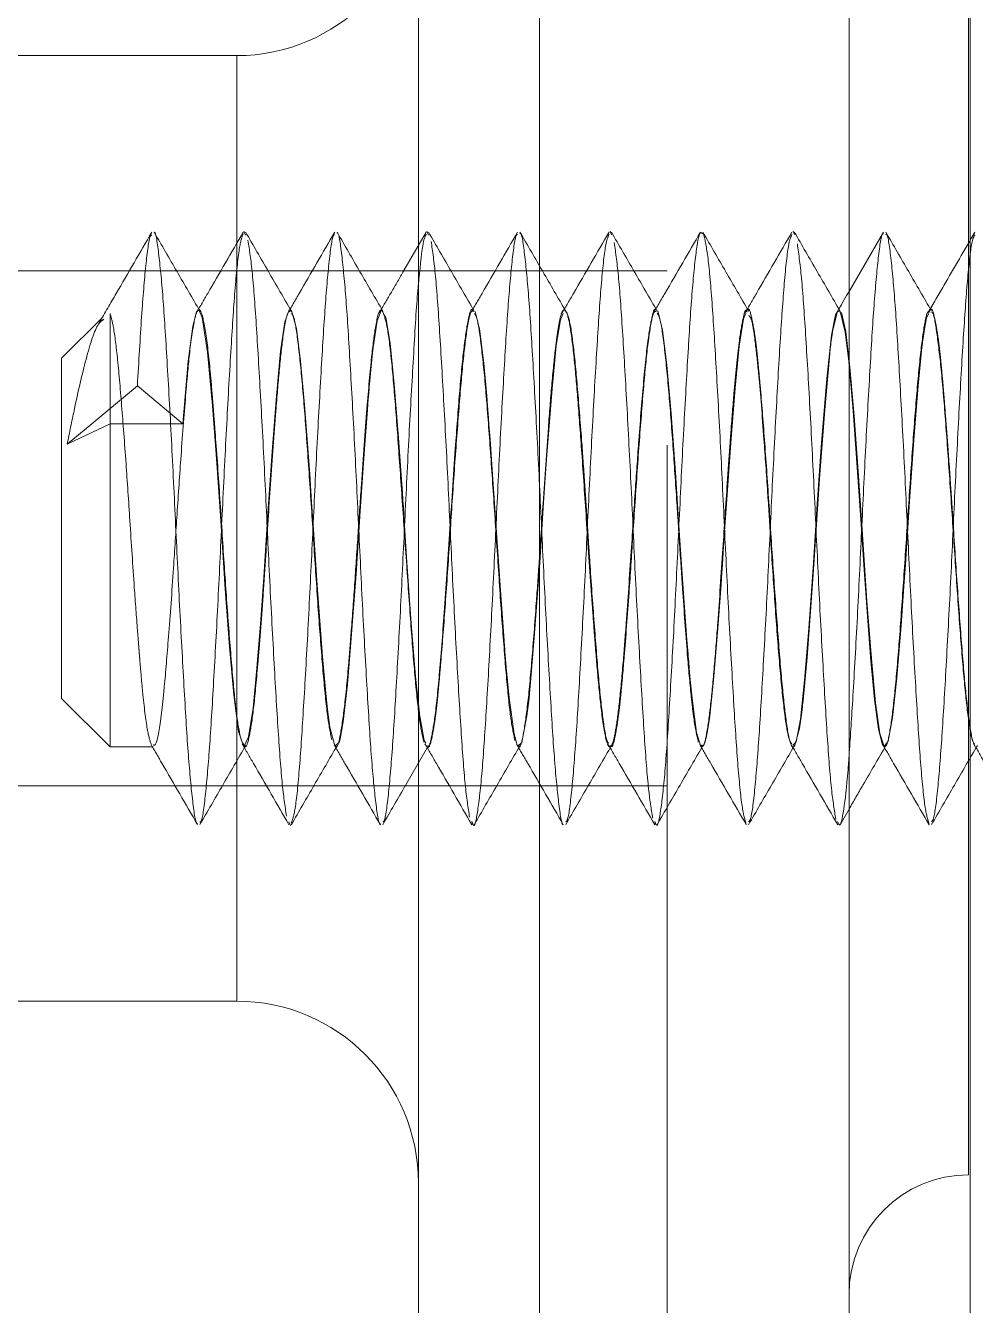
# Model space of a CAD drawing. Header units: millimetres. Extents: x 104833 to 218395, y -330386 to -125668.
# Drawn here: x 108498 to 108556.8, y -129229.6 to -129150.4 of the extents above; entities that cross this region are included whole.
import ezdxf

# ---------------------------------------------------------------- set-up
doc = ezdxf.new("R2010")
doc.units = ezdxf.units.MM
doc.header["$LTSCALE"] = 13
doc.linetypes.add('CENTER', pattern=[50.8, 31.75, -6.35, 6.35, -6.35])
doc.linetypes.add('HIDDEN', pattern=[9.525, 6.35, -3.175])
doc.layers.get('0').update_dxf_attribs({"color": 1, "linetype": 'CENTER'})

msp = doc.modelspace()

# ---------------------------------------------------------------- linework, layer by layer
at = {"color": 8, "linetype": 'Continuous', "lineweight": 15}
for p, q in [((108529.84, -129264.844), (108529.84, -129098.156)), ((108556.503, -129254.362), (108556.503, -129108.637)), ((108511.09, -129210.75), (108511.09, -129152.25))]:
    msp.add_line(p, q, dxfattribs=at)
at = {"color": 7, "linetype": 'HIDDEN', "lineweight": 0}
for p, q in [((108529.84, -129098.156), (108529.84, -129264.844)), ((108537.753, -129258.9), (108537.753, -129104.1)), ((108556.408, -129141.506), (108556.408, -129221.494)), ((108511.09, -129152.25), (108511.09, -129210.75)), ((108511.642, -129163.353), (108511.533, -129163.119)), ((108534.291, -129163.334), (108534.208, -129163.105)), ((108545.618, -129163.323), (108545.545, -129163.104)), ((108551.134, -129163.167), (108549.003, -129166.843)), ((108537.753, -129165.562), (108481.503, -129165.562)), ((108508.756, -129167.977), (108508.718, -129167.977)), ((108514.418, -129167.977), (108514.38, -129167.977)), ((108520.081, -129167.977), (108520.043, -129167.977)), ((108525.743, -129167.977), (108525.706, -129167.977)), ((108531.406, -129167.977), (108531.368, -129167.977)), ((108537.068, -129167.977), (108537.031, -129167.977)), ((108542.731, -129167.977), (108542.695, -129167.977)), ((108548.393, -129167.977), (108548.356, -129167.977)), ((108554.055, -129167.977), (108554.018, -129167.977)), ((108502.765, -129168.465), (108500.253, -129170.977)), ((108503.253, -129175.025), (108503.253, -129168.199)), ((108500.253, -129192.022), (108500.253, -129170.977)), ((108502.13, -129175.024), (108504.942, -129172.691)), ((108504.942, -129172.691), (108507.755, -129175.024)), ((108502.13, -129175.024), (108500.593, -129176.298)), ((108500.593, -129176.298), (108503.253, -129175.025)), ((108507.755, -129175.025), (108503.253, -129175.025)), ((108503.253, -129175.025), (108503.253, -129195.022)), ((108500.253, -129192.022), (108503.253, -129195.022)), ((108503.253, -129195.022), (108505.924, -129195.022)), ((108511.553, -129195.022), (108511.586, -129195.022)), ((108517.205, -129195.022), (108517.25, -129195.022)), ((108528.529, -129195.022), (108528.574, -129195.022)), ((108534.198, -129195.022), (108534.236, -129195.022)), ((108539.865, -129195.022), (108539.9, -129195.022)), ((108551.187, -129195.022), (108551.225, -129195.022)), ((108481.503, -129197.437), (108537.753, -129197.437)), ((108514.429, -129199.885), (108514.325, -129199.647))]:
    msp.add_line(p, q, dxfattribs=at)
at = {"color": 7, "linetype": 'Continuous', "lineweight": 15}
for p, q in [((108549.003, -129264.844), (108549.003, -129098.156)), ((108522.34, -129257.344), (108522.34, -129105.656)), ((108511.09, -129152.25), (108475.498, -129152.25)), ((108522.822, -129163.166), (108521.386, -129165.643)), ((108522.969, -129163.351), (108522.871, -129163.11)), ((108521.566, -129197.362), (108522.973, -129194.939)), ((108548.447, -129199.832), (108549.003, -129198.873)), ((108488.703, -129210.75), (108511.09, -129210.75))]:
    msp.add_line(p, q, dxfattribs=at)
at = {"color": 7, "linetype": 'HIDDEN', "lineweight": 0, "flags": 128}
for points in [[(108514.38, -129168.047), (108514.343, -129167.989), (108514.076, -129168.724), (108513.811, -129170.542), (108513.547, -129173.291), (108513.285, -129176.737), (108513.024, -129180.586), (108512.764, -129184.513), (108512.563, -129187.404), (108512.346, -129190.152), (108512.102, -129192.617), (108511.832, -129194.392), (108511.534, -129195.02), (108511.209, -129194.075), (108510.909, -129191.8), (108510.646, -129188.837), (108510.385, -129185.251), (108510.126, -129181.351), (108509.864, -129177.463), (108509.6, -129173.917), (108509.289, -129170.605), (108508.953, -129168.445), (108508.754, -129167.989), (108508.601, -129168.101), (108508.377, -129168.981), (108508.095, -129171.156), (108507.755, -129175.025), (108507.755, -129175.025)], [(108522.805, -129194.788), (108522.698, -129194.631), (108522.425, -129193.12), (108522.168, -129190.656), (108521.904, -129187.395), (108521.633, -129183.598), (108521.505, -129181.654), (108521.442, -129180.679), (108521.411, -129180.192), (108521.395, -129179.95), (108521.388, -129179.828), (108521.384, -129179.768), (108521.382, -129179.738), (108521.381, -129179.723), (108521.38, -129179.715), (108521.38, -129179.711), (108521.38, -129179.709), (108521.38, -129179.708), (108521.38, -129179.708), (108521.38, -129179.708), (108521.38, -129179.708), (108521.38, -129179.707), (108521.38, -129179.707), (108521.351, -129179.277), (108521.297, -129178.483), (108521.11, -129175.889), (108520.844, -129172.57), (108520.589, -129170.043), (108520.316, -129168.448), (108520.058, -129167.982), (108519.795, -129168.658), (108519.524, -129170.448), (108519.395, -129171.684), (108519.332, -129172.381), (108519.301, -129172.747), (108519.286, -129172.934), (108519.278, -129173.029), (108519.274, -129173.077), (108519.272, -129173.101), (108519.271, -129173.113), (108519.271, -129173.119), (108519.271, -129173.122), (108519.27, -129173.123), (108519.27, -129173.124), (108519.27, -129173.124), (108519.27, -129173.124), (108519.27, -129173.125), (108519.27, -129173.125), (108519.27, -129173.125), (108519.239, -129173.5), (108519.184, -129174.176), (108519.001, -129176.569), (108518.734, -129180.426), (108518.479, -129184.316), (108518.207, -129188.049), (108517.948, -129191.167), (108517.686, -129193.478), (108517.489, -129194.538), (108517.426, -129194.755), (108517.167, -129194.963), (108516.862, -129193.794), (108516.73, -129192.867), (108516.625, -129191.932), (108516.403, -129189.433), (108516.069, -129185.02), (108515.837, -129181.56), (108515.729, -129179.873), (108515.611, -129178.148), (108515.289, -129173.852), (108515.049, -129171.145), (108514.794, -129169.134), (108514.494, -129168.028), (108514.494, -129168.028)], [(108531.299, -129168.209), (108531.134, -129168.597), (108530.877, -129170.205), (108530.616, -129172.873), (108530.299, -129176.949), (108530.176, -129178.676), (108530.072, -129180.22), (108529.851, -129183.642), (108529.517, -129188.246), (108529.284, -129191.03), (108529.172, -129192.194), (108529.065, -129193.093), (108528.756, -129194.742), (108528.497, -129194.971), (108528.465, -129194.919), (108528.449, -129194.886), (108528.441, -129194.868), (108528.437, -129194.859), (108528.437, -129194.856), (108528.436, -129194.856), (108528.436, -129194.856), (108528.436, -129194.856), (108528.436, -129194.856), (108528.436, -129194.856), (108528.436, -129194.856), (108528.436, -129194.856), (108528.436, -129194.855), (108528.436, -129194.855), (108528.436, -129194.854), (108528.406, -129194.777), (108528.261, -129194.211), (108527.955, -129191.986), (108527.78, -129190.081), (108527.721, -129189.361), (108527.703, -129189.142), (108527.694, -129189.024), (108527.688, -129188.952), (108527.675, -129188.783), (108527.625, -129188.158), (108527.437, -129185.629), (108527.174, -129181.747), (108526.916, -129177.861), (108526.78, -129175.981), (108526.712, -129175.084), (108526.678, -129174.649), (108526.66, -129174.434), (108526.652, -129174.328), (108526.648, -129174.275), (108526.645, -129174.249), (108526.644, -129174.236), (108526.644, -129174.229), (108526.644, -129174.226), (108526.643, -129174.224), (108526.643, -129174.223), (108526.643, -129174.223), (108526.643, -129174.223), (108526.643, -129174.223), (108526.643, -129174.223), (108526.643, -129174.222), (108526.635, -129174.119), (108526.62, -129173.929), (108526.57, -129173.304), (108526.388, -129171.273), (108526.122, -129169.15), (108525.852, -129168.083), (108525.852, -129168.083)], [(108542.624, -129168.212), (108542.472, -129168.538), (108542.2, -129170.226), (108541.946, -129172.822), (108541.678, -129176.2), (108541.413, -129180.002), (108541.283, -129181.971), (108541.219, -129182.954), (108541.187, -129183.443), (108541.172, -129183.687), (108541.164, -129183.808), (108541.16, -129183.869), (108541.158, -129183.899), (108541.157, -129183.914), (108541.156, -129183.922), (108541.156, -129183.926), (108541.156, -129183.928), (108541.156, -129183.928), (108541.156, -129183.929), (108541.156, -129183.929), (108541.156, -129183.929), (108541.156, -129183.929), (108541.156, -129183.929), (108541.154, -129183.962), (108541.149, -129184.023), (108541.135, -129184.229), (108541.083, -129184.976), (108540.884, -129187.699), (108540.622, -129190.896), (108540.363, -129193.289), (108540.227, -129194.137), (108540.159, -129194.458), (108540.125, -129194.592), (108540.108, -129194.652), (108540.099, -129194.681), (108540.095, -129194.694), (108540.093, -129194.701), (108540.092, -129194.705), (108540.091, -129194.706), (108540.091, -129194.707), (108540.091, -129194.708), (108540.091, -129194.708), (108540.091, -129194.708), (108540.091, -129194.708), (108540.091, -129194.708), (108540.091, -129194.708), (108540.091, -129194.708), (108540.083, -129194.733), (108540.068, -129194.777), (108540.018, -129194.901), (108539.836, -129194.986), (108539.569, -129194.122), (108539.304, -129192.193), (108539.174, -129190.877), (108539.11, -129190.142), (108539.078, -129189.757), (108539.062, -129189.56), (108539.054, -129189.461), (108539.05, -129189.411), (108539.048, -129189.386), (108539.047, -129189.373), (108539.047, -129189.367), (108539.047, -129189.364), (108539.047, -129189.362), (108539.046, -129189.361), (108539.046, -129189.361), (108539.046, -129189.361), (108539.046, -129189.361), (108539.046, -129189.361), (108539.046, -129189.361), (108539.038, -129189.255), (108539.022, -129189.062), (108538.969, -129188.397), (108538.775, -129185.817), (108538.512, -129181.939), (108538.254, -129178.052), (108537.982, -129174.39), (108537.726, -129171.401), (108537.46, -129169.232), (108537.158, -129168.048), (108537.158, -129168.048)], [(108551.068, -129194.905), (108550.819, -129193.913), (108550.582, -129192.093), (108550.357, -129189.689), (108550.144, -129186.943), (108549.943, -129184.07), (108549.754, -129181.25), (108549.577, -129178.616), (108549.259, -129174.226), (108548.988, -129171.183), (108548.766, -129169.36), (108548.465, -129168.078), (108548.386, -129167.985), (108548.365, -129167.978), (108548.359, -129167.978), (108548.356, -129167.977), (108548.356, -129167.977), (108548.356, -129167.977), (108548.356, -129167.977), (108548.356, -129167.977), (108548.356, -129167.977), (108548.356, -129167.977), (108548.168, -129168.29), (108547.925, -129169.552), (108547.628, -129172.225), (108547.304, -129176.188), (108547.038, -129180.003), (108546.776, -129183.944), (108546.516, -129187.679), (108546.256, -129190.89), (108545.993, -129193.3), (108545.729, -129194.705), (108545.531, -129194.912)], [(108548.393, -129168.106), (108548.285, -129168.08), (108548.005, -129169.207), (108547.937, -129169.657), (108547.903, -129169.907), (108547.886, -129170.038), (108547.882, -129170.071), (108547.88, -129170.088), (108547.879, -129170.096), (108547.878, -129170.097), (108547.878, -129170.097), (108547.878, -129170.097), (108547.878, -129170.097), (108547.878, -129170.097), (108547.878, -129170.097), (108547.878, -129170.098), (108547.878, -129170.098), (108547.878, -129170.099), (108547.876, -129170.119), (108547.842, -129170.399), (108547.785, -129170.919), (108547.498, -129174.157), (108547.181, -129178.428), (108546.951, -129181.885), (108546.851, -129183.453), (108546.729, -129185.212), (108546.404, -129189.491), (108546.163, -129192.14), (108546.131, -129192.435), (108546.116, -129192.576), (108546.108, -129192.646), (108546.106, -129192.663), (108546.105, -129192.672), (108546.104, -129192.676), (108546.104, -129192.677), (108546.104, -129192.677), (108546.104, -129192.677), (108546.104, -129192.677), (108546.104, -129192.677), (108546.104, -129192.677), (108546.104, -129192.681), (108546.101, -129192.705), (108546.096, -129192.745), (108546.08, -129192.874), (108545.935, -129193.879), (108545.622, -129194.99), (108545.561, -129194.921)], [(108553.952, -129168.206), (108553.811, -129168.484), (108553.675, -129169.166), (108553.607, -129169.61), (108553.572, -129169.856), (108553.555, -129169.985), (108553.547, -129170.051), (108553.543, -129170.084), (108553.54, -129170.101), (108553.539, -129170.11), (108553.539, -129170.114), (108553.539, -129170.116), (108553.538, -129170.117), (108553.538, -129170.118), (108553.538, -129170.118), (108553.538, -129170.118), (108553.538, -129170.118), (108553.538, -129170.118), (108553.538, -129170.118), (108553.531, -129170.177), (108553.517, -129170.298), (108553.467, -129170.742), (108553.283, -129172.674), (108553.017, -129176.018), (108552.747, -129179.845), (108552.494, -129183.736), (108552.401, -129185.078), (108552.223, -129187.522), (108551.959, -129190.756), (108551.702, -129193.191), (108551.429, -129194.664), (108551.173, -129194.999), (108550.908, -129194.192), (108550.638, -129192.288), (108550.387, -129189.548), (108550.114, -129186.005), (108549.853, -129182.19), (108549.593, -129178.244), (108549.32, -129174.559), (108549.063, -129171.53), (108548.799, -129169.317), (108548.528, -129168.137), (108548.528, -129168.137)]]:
    msp.add_lwpolyline(points, dxfattribs=at)
at = {"color": 7, "linetype": 'Continuous', "lineweight": 15}
for centre, start, end in [((108511.09, -129141), 270, 0), ((108511.09, -129222), 0, 90)]:
    msp.add_arc(centre, 11.25, start, end, dxfattribs=at)
at = {"color": 7, "linetype": 'HIDDEN', "lineweight": 0}
msp.add_arc((108556.408, -129228.899), 7.405, 90, 180, dxfattribs=at)
for points, knots in [([(108505.835, -129163.166), (108505.101, -129164.432), (108504.016, -129166.305), (108502.927, -129168.177), (108502.574, -129168.783)], [0, 0, 0, 0, 0.6760482, 1, 1, 1, 1]), ([(108505.832, -129163.348), (108505.8, -129163.357), (108505.682, -129163.392), (108505.461, -129165.082), (108505.203, -129168.189), (108505.029, -129171.191), (108504.942, -129172.691)], [0, 0, 0, 0, 0.111462, 0.410534, 0.705454, 1, 1, 1, 1]), ([(108508.817, -129168.062), (108508.344, -129167.247), (108507.396, -129165.615), (108506.451, -129163.983), (108505.977, -129163.167)], [0, 0, 0, 0, 0.499723, 1, 1, 1, 1]), ([(108508.663, -129199.755), (108508.654, -129199.763), (108508.559, -129199.844), (108508.365, -129198.511), (108508.097, -129195.756), (108507.847, -129191.634), (108507.57, -129186.703), (108507.313, -129181.307), (108507.053, -129175.928), (108506.777, -129171.045), (108506.527, -129166.994), (108506.257, -129164.35), (108506.071, -129163.094), (108505.981, -129163.196), (108505.978, -129163.2)], [0, 0, 0, 0, 0.0107249, 0.1097801, 0.2085706, 0.3058148, 0.4052503, 0.503089, 0.6011703, 0.7005577, 0.797709, 0.8966584, 0.9955704, 1, 1, 1, 1]), ([(108511.497, -129163.166), (108510.764, -129164.431), (108509.8, -129166.097), (108508.832, -129167.76), (108508.599, -129168.159)], [0, 0, 0, 0, 0.760057, 1, 1, 1, 1]), ([(108511.495, -129163.263), (108511.42, -129163.463), (108511.258, -129163.897), (108510.995, -129166.41), (108510.747, -129170.179), (108510.474, -129174.944), (108510.207, -129180.261), (108509.956, -129185.691), (108509.679, -129190.742), (108509.424, -129195.049), (108509.162, -129198.094), (108508.949, -129199.67), (108508.838, -129199.668), (108508.813, -129199.667)], [0, 0, 0, 0, 0.0842827, 0.1836298, 0.2807793, 0.3800008, 0.4787302, 0.5761388, 0.6756691, 0.7734142, 0.8717421, 0.9711517, 1, 1, 1, 1]), ([(108514.478, -129168.059), (108514.005, -129167.244), (108513.057, -129165.613), (108512.111, -129163.98), (108511.638, -129163.164)], [0, 0, 0, 0, 0.4997189, 1, 1, 1, 1]), ([(108517.158, -129163.169), (108516.425, -129164.434), (108515.47, -129166.083), (108514.512, -129167.73), (108514.289, -129168.113)], [0, 0, 0, 0, 0.7671847, 1, 1, 1, 1]), ([(108517.156, -129163.338), (108517.128, -129163.34), (108517.015, -129163.348), (108516.8, -129164.954), (108516.539, -129168.031), (108516.283, -129172.357), (108516.006, -129177.421), (108515.755, -129182.854), (108515.487, -129188.163), (108515.215, -129192.913), (108514.967, -129196.657), (108514.706, -129199.126), (108514.546, -129199.538), (108514.473, -129199.724)], [0, 0, 0, 0, 0.031528, 0.130921, 0.229143, 0.326914, 0.426399, 0.523731, 0.622476, 0.721624, 0.818744, 0.91808, 1, 1, 1, 1]), ([(108520.142, -129168.062), (108519.669, -129167.248), (108518.723, -129165.618), (108517.777, -129163.986), (108517.305, -129163.17)], [0, 0, 0, 0, 0.499763, 1, 1, 1, 1]), ([(108519.991, -129199.785), (108519.985, -129199.791), (108519.893, -129199.889), (108519.704, -129198.61), (108519.435, -129195.932), (108519.185, -129191.86), (108518.909, -129186.962), (108518.65, -129181.578), (108518.392, -129176.186), (108518.115, -129171.27), (108517.865, -129167.168), (108517.596, -129164.447), (108517.406, -129163.138), (108517.312, -129163.225), (108517.305, -129163.231)], [0, 0, 0, 0, 0.006711, 0.105669, 0.204574, 0.301749, 0.401154, 0.499163, 0.597073, 0.696497, 0.793711, 0.892551, 0.991566, 1, 1, 1, 1]), ([(108525.804, -129168.062), (108525.331, -129167.247), (108524.384, -129165.616), (108523.439, -129163.984), (108522.966, -129163.168)], [0, 0, 0, 0, 0.499741, 1, 1, 1, 1]), ([(108528.485, -129163.165), (108527.752, -129164.431), (108526.804, -129166.069), (108525.851, -129167.705), (108525.635, -129168.076)], [0, 0, 0, 0, 0.772943, 1, 1, 1, 1]), ([(108528.483, -129163.321), (108528.459, -129163.317), (108528.35, -129163.299), (108528.139, -129164.838), (108527.876, -129167.843), (108527.622, -129172.123), (108527.344, -129177.157), (108527.092, -129182.583), (108526.826, -129187.913), (108526.553, -129192.685), (108526.304, -129196.538), (108526.03, -129199.025), (108525.813, -129200.104), (108525.688, -129199.75), (108525.648, -129199.639)], [0, 0, 0, 0, 0.025928, 0.119873, 0.212909, 0.305235, 0.399331, 0.491469, 0.584729, 0.678569, 0.770402, 0.864282, 0.957467, 1, 1, 1, 1]), ([(108531.467, -129168.062), (108530.994, -129167.247), (108530.046, -129165.615), (108529.1, -129163.983), (108528.627, -129163.166)], [0, 0, 0, 0, 0.499718, 1, 1, 1, 1]), ([(108531.315, -129199.82), (108531.314, -129199.822), (108531.226, -129199.93), (108531.043, -129198.702), (108530.772, -129196.106), (108530.523, -129192.083), (108530.248, -129187.22), (108529.986, -129181.848), (108529.73, -129176.446), (108529.453, -129171.497), (108529.202, -129167.347), (108528.935, -129164.545), (108528.738, -129163.179), (108528.64, -129163.253), (108528.628, -129163.262)], [0, 0, 0, 0, 0.001621, 0.100409, 0.199357, 0.296422, 0.395724, 0.493841, 0.59153, 0.690918, 0.788151, 0.886812, 0.985859, 1, 1, 1, 1]), ([(108534.146, -129163.168), (108533.413, -129164.433), (108532.446, -129166.103), (108531.476, -129167.771), (108531.24, -129168.175)], [0, 0, 0, 0, 0.75754, 1, 1, 1, 1]), ([(108534.143, -129163.314), (108534.078, -129163.456), (108533.926, -129163.787), (108533.672, -129166.103), (108533.423, -129169.751), (108533.152, -129174.44), (108532.882, -129179.72), (108532.633, -129185.16), (108532.356, -129190.27), (108532.097, -129194.668), (108531.839, -129197.855), (108531.617, -129199.575), (108531.497, -129199.629), (108531.464, -129199.644)], [0, 0, 0, 0, 0.073828, 0.173336, 0.270603, 0.369693, 0.468715, 0.566019, 0.665552, 0.763673, 0.861719, 0.961267, 1, 1, 1, 1]), ([(108537.128, -129168.059), (108536.654, -129167.244), (108535.707, -129165.612), (108534.761, -129163.98), (108534.288, -129163.164)], [0, 0, 0, 0, 0.499725, 1, 1, 1, 1]), ([(108539.809, -129163.167), (108539.076, -129164.432), (108538.122, -129166.079), (108537.165, -129167.724), (108536.943, -129168.106)], [0, 0, 0, 0, 0.7679262, 1, 1, 1, 1]), ([(108539.956, -129163.287), (108539.888, -129163.215), (108539.735, -129163.053), (108539.478, -129164.675), (108539.213, -129167.672), (108538.96, -129171.887), (108538.683, -129176.895), (108538.429, -129182.312), (108538.165, -129187.658), (108537.891, -129192.467), (108537.642, -129196.375), (108537.369, -129198.936), (108537.147, -129200.083), (108537.018, -129199.751), (108536.975, -129199.641)], [0, 0, 0, 0, 0.07121, 0.160368, 0.248854, 0.336418, 0.42578, 0.513384, 0.601823, 0.691003, 0.778217, 0.867303, 0.95592, 1, 1, 1, 1]), ([(108542.793, -129168.064), (108542.32, -129167.249), (108541.373, -129165.619), (108540.428, -129163.988), (108539.955, -129163.172)], [0, 0, 0, 0, 0.499754, 1, 1, 1, 1]), ([(108542.639, -129199.806), (108542.554, -129199.529), (108542.38, -129198.964), (108542.11, -129196.223), (108541.862, -129192.319), (108541.586, -129187.474), (108541.323, -129182.119), (108541.069, -129176.71), (108540.792, -129171.715), (108540.54, -129167.569), (108540.273, -129164.493), (108540.093, -129163.686), (108540.003, -129163.282)], [0, 0, 0, 0, 0.097101, 0.198084, 0.297018, 0.398214, 0.498416, 0.597873, 0.699226, 0.798464, 0.898927, 1, 1, 1, 1]), ([(108545.472, -129163.165), (108544.739, -129164.431), (108543.771, -129166.102), (108542.8, -129167.772), (108542.564, -129168.178)], [0, 0, 0, 0, 0.7572411, 1, 1, 1, 1]), ([(108545.469, -129163.326), (108545.408, -129163.443), (108545.26, -129163.728), (108545.01, -129165.955), (108544.76, -129169.54), (108544.491, -129174.191), (108544.22, -129179.45), (108543.971, -129184.894), (108543.695, -129190.032), (108543.434, -129194.473), (108543.178, -129197.731), (108542.949, -129199.533), (108542.824, -129199.617), (108542.785, -129199.644)], [0, 0, 0, 0, 0.069352, 0.16869, 0.265814, 0.36459, 0.463511, 0.560559, 0.659843, 0.757929, 0.855608, 0.954975, 1, 1, 1, 1]), ([(108548.453, -129168.06), (108547.98, -129167.245), (108547.033, -129165.614), (108546.088, -129163.982), (108545.615, -129163.166)], [0, 0, 0, 0, 0.499742, 1, 1, 1, 1]), ([(108551.133, -129163.28), (108551.118, -129163.271), (108551.017, -129163.21), (108550.816, -129164.62), (108550.55, -129167.475), (108550.299, -129171.66), (108550.021, -129176.631), (108549.766, -129182.046), (108549.504, -129187.383), (108549.238, -129192.159), (108549.078, -129194.496), (108549.003, -129195.592)], [0, 0, 0, 0, 0.021845, 0.146606, 0.27069, 0.393176, 0.518306, 0.64115, 0.764807, 0.889767, 1, 1, 1, 1]), ([(108554.117, -129168.062), (108553.643, -129167.246), (108552.696, -129165.615), (108551.75, -129163.982), (108551.277, -129163.166)], [0, 0, 0, 0, 0.499715, 1, 1, 1, 1]), ([(108553.965, -129199.778), (108553.884, -129199.535), (108553.715, -129199.028), (108553.448, -129196.386), (108553.2, -129192.54), (108552.925, -129187.729), (108552.66, -129182.391), (108552.408, -129176.97), (108552.13, -129171.957), (108551.877, -129167.711), (108551.613, -129164.758), (108551.405, -129163.267), (108551.299, -129163.302), (108551.278, -129163.309)], [0, 0, 0, 0, 0.090758, 0.189851, 0.286836, 0.385991, 0.484383, 0.58177, 0.681147, 0.778559, 0.87692, 0.97609, 1, 1, 1, 1]), ([(108556.795, -129163.168), (108556.155, -129164.274), (108555.189, -129165.942), (108554.219, -129167.609), (108553.892, -129168.171)], [0, 0, 0, 0, 0.662296, 1, 1, 1, 1]), ([(108556.792, -129163.345), (108556.736, -129163.439), (108556.594, -129163.678), (108556.348, -129165.811), (108556.098, -129169.332), (108555.83, -129173.943), (108555.557, -129179.18), (108555.309, -129184.626), (108555.034, -129189.791), (108554.771, -129194.276), (108554.517, -129197.6), (108554.284, -129199.477), (108554.156, -129199.597), (108554.114, -129199.637)], [0, 0, 0, 0, 0.0638442, 0.1634042, 0.2607951, 0.3596466, 0.4588547, 0.5560579, 0.6554852, 0.7539211, 0.851646, 0.9512231, 1, 1, 1, 1]), ([(108514.172, -129199.298), (108514.08, -129198.688), (108513.898, -129197.482), (108513.644, -129193.902), (108513.379, -129189.382), (108513.105, -129184.164), (108512.857, -129178.722), (108512.583, -129173.514), (108512.318, -129169.013), (108512.064, -129165.458), (108511.882, -129164.273), (108511.79, -129163.674)], [0, 0, 0, 0, 0.1122157, 0.2221055, 0.3333128, 0.4452294, 0.5547459, 0.6666975, 0.7778385, 0.8877816, 1, 1, 1, 1]), ([(108525.51, -129199.364), (108525.418, -129198.78), (108525.236, -129197.622), (108524.981, -129194.103), (108524.718, -129189.627), (108524.443, -129184.433), (108524.195, -129178.991), (108523.922, -129173.759), (108523.655, -129169.215), (108523.403, -129165.601), (108523.221, -129164.366), (108523.129, -129163.742)], [0, 0, 0, 0, 0.112219, 0.22224, 0.333289, 0.445285, 0.554807, 0.666673, 0.777968, 0.887791, 1, 1, 1, 1]), ([(108536.849, -129199.426), (108536.757, -129198.867), (108536.575, -129197.759), (108536.318, -129194.301), (108536.057, -129189.869), (108535.781, -129184.7), (108535.533, -129179.26), (108535.261, -129174.006), (108534.993, -129169.42), (108534.741, -129165.747), (108534.559, -129164.463), (108534.467, -129163.814)], [0, 0, 0, 0, 0.112212, 0.222385, 0.333264, 0.445329, 0.554879, 0.666649, 0.778086, 0.887811, 1, 1, 1, 1]), ([(108548.187, -129199.485), (108548.095, -129198.951), (108547.914, -129197.892), (108547.655, -129194.496), (108547.395, -129190.11), (108547.119, -129184.968), (108546.87, -129179.53), (108546.599, -129174.255), (108546.33, -129169.628), (108546.079, -129165.896), (108545.897, -129164.564), (108545.805, -129163.89)], [0, 0, 0, 0, 0.112194, 0.22254, 0.33324, 0.445363, 0.554961, 0.666625, 0.778195, 0.887842, 1, 1, 1, 1]), ([(108521.386, -129165.643), (108521.131, -129166.082), (108520.644, -129166.923), (108520.155, -129167.763), (108519.922, -129168.164)], [0, 0, 0, 0, 0.522195, 1, 1, 1, 1]), ([(108522.34, -129166.43), (108522.339, -129166.442), (108522.249, -129167.244), (108522.086, -129170.076), (108521.813, -129174.661), (108521.545, -129179.998), (108521.294, -129185.424), (108521.018, -129190.508), (108520.76, -129194.859), (108520.501, -129197.978), (108520.282, -129199.629), (108520.165, -129199.651), (108520.135, -129199.657)], [0, 0, 0, 0, 0.001702, 0.119614, 0.239905, 0.359855, 0.477946, 0.598692, 0.717484, 0.836598, 0.957281, 1, 1, 1, 1]), ([(108511.359, -129194.583), (108511.268, -129194.137), (108511.087, -129193.261), (108510.834, -129190.645), (108510.574, -129187.39), (108510.302, -129183.595), (108510.053, -129179.592), (108509.824, -129176.361), (108509.65, -129174.145), (108509.483, -129172.076), (108509.257, -129169.753), (108508.973, -129168.206), (108508.726, -129167.835), (108508.471, -129168.461), (108508.196, -129170.265), (108507.934, -129173.197), (108507.662, -129176.682), (108507.402, -129180.484), (108507.158, -129184.368), (108506.882, -129188.135), (108506.656, -129190.848), (108506.502, -129192.416), (108506.317, -129193.871), (108506.119, -129194.962), (108505.97, -129194.913), (108505.924, -129194.898)], [0, 0, 0, 0, 0.048866, 0.096051, 0.145781, 0.191733, 0.240716, 0.291558, 0.314141, 0.334304, 0.386545, 0.442712, 0.483059, 0.528598, 0.584157, 0.627946, 0.683014, 0.72849, 0.769542, 0.825335, 0.873703, 0.895062, 0.915159, 0.973804, 1, 1, 1, 1]), ([(108514.418, -129168.07), (108514.372, -129168.068), (108514.224, -129168.061), (108513.983, -129169.335), (108513.73, -129171.6), (108513.483, -129174.615), (108513.187, -129178.573), (108512.964, -129182.091), (108512.834, -129184.07), (108512.777, -129184.893), (108512.634, -129186.91), (108512.408, -129189.84), (108512.145, -129192.742), (108511.874, -129194.467), (108511.658, -129195.2), (108511.526, -129194.893), (108511.481, -129194.787)], [0, 0, 0, 0, 0.048479, 0.15642, 0.235097, 0.308598, 0.419427, 0.520571, 0.544272, 0.556403, 0.578252, 0.687492, 0.778194, 0.863372, 0.953025, 1, 1, 1, 1]), ([(108520.043, -129168.012), (108520.026, -129168.004), (108519.908, -129167.956), (108519.706, -129168.772), (108519.428, -129170.91), (108519.139, -129174.147), (108518.863, -129178.013), (108518.617, -129181.676), (108518.412, -129184.721), (108518.215, -129187.499), (108517.997, -129190.233), (108517.764, -129192.691), (108517.499, -129194.418), (108517.313, -129195.166), (108517.215, -129194.982), (108517.205, -129194.963)], [0, 0, 0, 0, 0.0192803, 0.1299973, 0.2133075, 0.3150277, 0.435072, 0.5023045, 0.574161, 0.6506376, 0.709958, 0.8029908, 0.8960222, 0.9890521, 1, 1, 1, 1]), ([(108522.688, -129194.724), (108522.631, -129194.503), (108522.485, -129193.938), (108522.25, -129192.085), (108521.995, -129189.141), (108521.738, -129185.522), (108521.462, -129181.556), (108521.187, -129177.587), (108520.931, -129173.962), (108520.677, -129171.002), (108520.407, -129168.818), (108520.228, -129168.343), (108520.138, -129168.104)], [0, 0, 0, 0, 0.065937, 0.169227, 0.272502, 0.376479, 0.480478, 0.584435, 0.688369, 0.790782, 0.894906, 1, 1, 1, 1]), ([(108525.706, -129168.025), (108525.697, -129168.01), (108525.6, -129167.823), (108525.415, -129168.553), (108525.15, -129170.254), (108524.887, -129173.032), (108524.595, -129176.909), (108524.279, -129181.728), (108523.949, -129186.688), (108523.646, -129190.602), (108523.369, -129193.286), (108523.119, -129194.65), (108522.959, -129195.136), (108522.882, -129195.017), (108522.88, -129195.014)], [0, 0, 0, 0, 0.008532, 0.101758, 0.194981, 0.288202, 0.381421, 0.50824, 0.625484, 0.733126, 0.831141, 0.919506, 0.9982, 1, 1, 1, 1]), ([(108525.743, -129168.076), (108525.709, -129168.057), (108525.576, -129167.984), (108525.341, -129169.112), (108525.063, -129171.467), (108524.809, -129174.606), (108524.532, -129178.308), (108524.28, -129182.296), (108524.013, -129186.213), (108523.786, -129189.15), (108523.636, -129190.889), (108523.562, -129191.661), (108523.526, -129192.024), (108523.508, -129192.2), (108523.498, -129192.286), (108523.494, -129192.329), (108523.492, -129192.35), (108523.491, -129192.36), (108523.49, -129192.366), (108523.49, -129192.368), (108523.49, -129192.37), (108523.49, -129192.37), (108523.489, -129192.371), (108523.489, -129192.371), (108523.489, -129192.371), (108523.489, -129192.371), (108523.486, -129192.401), (108523.478, -129192.479), (108523.451, -129192.709), (108523.364, -129193.411), (108523.192, -129194.451), (108523.026, -129195.145), (108522.925, -129194.969), (108522.911, -129194.944)], [0, 0, 0, 0, 0.037173, 0.146077, 0.239155, 0.331519, 0.42566, 0.517836, 0.611138, 0.705023, 0.751079, 0.77412, 0.785643, 0.791404, 0.794284, 0.795725, 0.796445, 0.796805, 0.796985, 0.797075, 0.79712, 0.797143, 0.797154, 0.797159, 0.797162, 0.797164, 0.797165, 0.800679, 0.806556, 0.825394, 0.89131, 0.984537, 1, 1, 1, 1]), ([(108537.031, -129167.993), (108537.028, -129167.988), (108536.96, -129167.844), (108536.817, -129168.33), (108536.57, -129169.569), (108536.29, -129172.222), (108536.018, -129175.593), (108535.762, -129179.242), (108535.501, -129183.169), (108535.252, -129186.822), (108535.013, -129189.905), (108534.804, -129192.18), (108534.585, -129193.902), (108534.381, -129194.849), (108534.192, -129195.115), (108533.969, -129194.748), (108533.725, -129193.38), (108533.477, -129191), (108533.287, -129188.707), (108533.165, -129187.069), (108533.101, -129186.174), (108533.078, -129185.856), (108533.069, -129185.731), (108533.065, -129185.677), (108533.063, -129185.652), (108533.062, -129185.64), (108533.062, -129185.634), (108533.062, -129185.631), (108533.062, -129185.63), (108533.062, -129185.629), (108533.062, -129185.629), (108533.062, -129185.629), (108533.062, -129185.629), (108533.062, -129185.629), (108532.953, -129184.116), (108532.75, -129181.098), (108532.471, -129176.97), (108532.228, -129173.687), (108531.999, -129170.997), (108531.754, -129168.969), (108531.554, -129168.162), (108531.43, -129168), (108531.393, -129167.981), (108531.377, -129167.978), (108531.372, -129167.978), (108531.37, -129167.977), (108531.369, -129167.977), (108531.368, -129167.977), (108531.368, -129167.977), (108531.368, -129167.977), (108531.368, -129167.977), (108531.368, -129167.977), (108531.368, -129167.977), (108531.368, -129167.977), (108531.368, -129167.977), (108531.367, -129167.977), (108531.357, -129167.978), (108531.29, -129167.996), (108531.111, -129168.342), (108530.862, -129169.885), (108530.603, -129172.51), (108530.349, -129175.703), (108530.09, -129179.495), (108529.841, -129183.254), (108529.61, -129186.575), (108529.369, -129189.717), (108529.102, -129192.561), (108528.837, -129194.356), (108528.645, -129195.146), (108528.543, -129194.968), (108528.529, -129194.942)], [0, 0, 0, 0, 0.000869, 0.024414, 0.053541, 0.08823, 0.122463, 0.147111, 0.177651, 0.214059, 0.234856, 0.262384, 0.288201, 0.312304, 0.334693, 0.355365, 0.391426, 0.420668, 0.443061, 0.458582, 0.463762, 0.465705, 0.466514, 0.466879, 0.467051, 0.467134, 0.467176, 0.467196, 0.467206, 0.467211, 0.467214, 0.467215, 0.467216, 0.467216, 0.467216, 0.504719, 0.53738, 0.565183, 0.591268, 0.62228, 0.653297, 0.661078, 0.664969, 0.665942, 0.666428, 0.666671, 0.666732, 0.666763, 0.666766, 0.666768, 0.666769, 0.66677, 0.66677, 0.666772, 0.666796, 0.666839, 0.667199, 0.670079, 0.690932, 0.730792, 0.757969, 0.782678, 0.821119, 0.849395, 0.870476, 0.901565, 0.932653, 0.963741, 0.994828, 1, 1, 1, 1]), ([(108534.13, -129194.795), (108534.099, -129194.772), (108533.982, -129194.685), (108533.761, -129193.354), (108533.506, -129190.935), (108533.244, -129187.646), (108533.015, -129184.475), (108532.864, -129182.176), (108532.79, -129181.036), (108532.754, -129180.468), (108532.736, -129180.184), (108532.727, -129180.043), (108532.722, -129179.972), (108532.72, -129179.937), (108532.719, -129179.919), (108532.718, -129179.91), (108532.718, -129179.906), (108532.718, -129179.903), (108532.718, -129179.902), (108532.718, -129179.902), (108532.718, -129179.901), (108532.718, -129179.901), (108532.718, -129179.901), (108532.708, -129179.746), (108532.679, -129179.32), (108532.59, -129178.015), (108532.419, -129175.631), (108532.18, -129172.602), (108531.929, -129169.985), (108531.656, -129168.285), (108531.488, -129168.091), (108531.406, -129167.997)], [0, 0, 0, 0, 0.035346, 0.133188, 0.229244, 0.325919, 0.423631, 0.471513, 0.495468, 0.507447, 0.513436, 0.516431, 0.517928, 0.518677, 0.519051, 0.519239, 0.519332, 0.519379, 0.519402, 0.519414, 0.51942, 0.519423, 0.519424, 0.519426, 0.530936, 0.551071, 0.61712, 0.714283, 0.809947, 0.907768, 1, 1, 1, 1]), ([(108537.068, -129168.081), (108537.025, -129168.07), (108536.896, -129168.04), (108536.665, -129169.14), (108536.4, -129171.333), (108536.148, -129174.434), (108535.87, -129178.115), (108535.627, -129181.927), (108535.366, -129185.84), (108535.137, -129188.84), (108534.975, -129190.732), (108534.901, -129191.524), (108534.864, -129191.897), (108534.846, -129192.077), (108534.837, -129192.166), (108534.832, -129192.21), (108534.83, -129192.232), (108534.829, -129192.243), (108534.828, -129192.248), (108534.828, -129192.251), (108534.828, -129192.252), (108534.827, -129192.253), (108534.827, -129192.253), (108534.827, -129192.253), (108534.827, -129192.253), (108534.827, -129192.253), (108534.818, -129192.345), (108534.79, -129192.595), (108534.7, -129193.334), (108534.529, -129194.399), (108534.359, -129195.124), (108534.254, -129194.956), (108534.236, -129194.926)], [0, 0, 0, 0, 0.047627, 0.141543, 0.234748, 0.326978, 0.42111, 0.513434, 0.594407, 0.699639, 0.746095, 0.769337, 0.780959, 0.786771, 0.789676, 0.791129, 0.791856, 0.792219, 0.792401, 0.792491, 0.792537, 0.792559, 0.792571, 0.792576, 0.792579, 0.792581, 0.792582, 0.803228, 0.82247, 0.88665, 0.979994, 1, 1, 1, 1]), ([(108542.695, -129168.129), (108542.674, -129168.078), (108542.595, -129167.882), (108542.439, -129168.491), (108542.191, -129169.836), (108541.938, -129172.378), (108541.734, -129174.917), (108541.62, -129176.464), (108541.56, -129177.304), (108541.529, -129177.741), (108541.513, -129177.963), (108541.505, -129178.076), (108541.502, -129178.132), (108541.5, -129178.16), (108541.499, -129178.174), (108541.498, -129178.181), (108541.498, -129178.185), (108541.498, -129178.187), (108541.498, -129178.188), (108541.498, -129178.188), (108541.498, -129178.188), (108541.498, -129178.188), (108541.498, -129178.188), (108541.486, -129178.359), (108541.384, -129179.844), (108541.177, -129182.996), (108540.915, -129186.87), (108540.669, -129190.045), (108540.446, -129192.454), (108540.202, -129194.214), (108540.006, -129195.088), (108539.892, -129194.933), (108539.865, -129194.897)], [0, 0, 0, 0, 0.021667, 0.083415, 0.170549, 0.282929, 0.34888, 0.384292, 0.402604, 0.411911, 0.416602, 0.418956, 0.420136, 0.420727, 0.421022, 0.42117, 0.421243, 0.42128, 0.421299, 0.421308, 0.421313, 0.421315, 0.421316, 0.421317, 0.433797, 0.529344, 0.64142, 0.712219, 0.792694, 0.88044, 0.971951, 1, 1, 1, 1]), ([(108545.456, -129194.803), (108545.428, -129194.784), (108545.314, -129194.711), (108545.101, -129193.448), (108544.845, -129191.107), (108544.585, -129187.856), (108544.307, -129184.06), (108544.058, -129180.05), (108543.787, -129176.19), (108543.564, -129173.334), (108543.414, -129171.67), (108543.339, -129170.931), (108543.302, -129170.585), (108543.284, -129170.419), (108543.274, -129170.338), (108543.27, -129170.297), (108543.267, -129170.277), (108543.266, -129170.267), (108543.266, -129170.262), (108543.265, -129170.26), (108543.265, -129170.258), (108543.265, -129170.258), (108543.265, -129170.258), (108543.265, -129170.257), (108543.265, -129170.257), (108543.265, -129170.257), (108543.261, -129170.218), (108543.247, -129170.106), (108543.202, -129169.754), (108543.116, -129169.15), (108542.948, -129168.321), (108542.819, -129167.79), (108542.731, -129167.98), (108542.731, -129167.981)], [0, 0, 0, 0, 0.032578, 0.128636, 0.222748, 0.320689, 0.419024, 0.514535, 0.611855, 0.708258, 0.756582, 0.780759, 0.792849, 0.798894, 0.801917, 0.803428, 0.804184, 0.804561, 0.80475, 0.804845, 0.804892, 0.804916, 0.804927, 0.804933, 0.804936, 0.804938, 0.804939, 0.810098, 0.819978, 0.853888, 0.902986, 0.999331, 1, 1, 1, 1]), ([(108554.018, -129168.121), (108553.977, -129168.091), (108553.846, -129167.995), (108553.628, -129169.07), (108553.362, -129171.2), (108553.098, -129174.27), (108552.834, -129177.938), (108552.57, -129181.914), (108552.308, -129185.854), (108552.046, -129189.416), (108551.784, -129192.32), (108551.521, -129194.247), (108551.322, -129195.052), (108551.211, -129194.97), (108551.187, -129194.952)], [0, 0, 0, 0, 0.043609, 0.136808, 0.230007, 0.323204, 0.416401, 0.509597, 0.602791, 0.695923, 0.788916, 0.88191, 0.974905, 1, 1, 1, 1]), ([(108556.782, -129194.816), (108556.759, -129194.807), (108556.65, -129194.764), (108556.438, -129193.539), (108556.18, -129191.223), (108555.921, -129187.996), (108555.646, -129184.249), (108555.466, -129181.415), (108555.354, -129179.685), (108555.265, -129178.377), (108555.133, -129176.503), (108554.998, -129174.743), (108554.917, -129173.736), (108554.884, -129173.342), (108554.87, -129173.171), (108554.863, -129173.091), (108554.86, -129173.053), (108554.858, -129173.034), (108554.858, -129173.025), (108554.857, -129173.021), (108554.857, -129173.018), (108554.857, -129173.017), (108554.857, -129173.017), (108554.857, -129173.016), (108554.857, -129173.016), (108554.857, -129173.016), (108554.857, -129173.016), (108554.853, -129172.965), (108554.84, -129172.813), (108554.798, -129172.321), (108554.741, -129171.678), (108554.681, -129171.067), (108554.643, -129170.719), (108554.624, -129170.544), (108554.614, -129170.456), (108554.608, -129170.412), (108554.606, -129170.39), (108554.605, -129170.379), (108554.604, -129170.373), (108554.604, -129170.371), (108554.603, -129170.369), (108554.603, -129170.368), (108554.603, -129170.368), (108554.603, -129170.368), (108554.603, -129170.368), (108554.603, -129170.368), (108554.594, -129170.289), (108554.566, -129170.064), (108554.476, -129169.372), (108554.303, -129168.421), (108554.151, -129167.805), (108554.059, -129167.994), (108554.055, -129168.002)], [0, 0, 0, 0, 0.026093, 0.123799, 0.220084, 0.316343, 0.414054, 0.509575, 0.521744, 0.54205, 0.606983, 0.664355, 0.686606, 0.696117, 0.700469, 0.702544, 0.703556, 0.704056, 0.704304, 0.704428, 0.704489, 0.70452, 0.704536, 0.704543, 0.704547, 0.704549, 0.70455, 0.704551, 0.709403, 0.718962, 0.752186, 0.775247, 0.787531, 0.793861, 0.797074, 0.798691, 0.799503, 0.79991, 0.800113, 0.800215, 0.800266, 0.800292, 0.800304, 0.800311, 0.800314, 0.800315, 0.800317, 0.810503, 0.830231, 0.898213, 0.995659, 1, 1, 1, 1]), ([(108502.863, -129168.563), (108502.754, -129168.632), (108502.416, -129168.843), (108501.772, -129170.846), (108501.15, -129173.58), (108500.739, -129175.584), (108500.593, -129176.298)], [0, 0, 0, 0, 0.1634015, 0.5046462, 0.8233886, 1, 1, 1, 1]), ([(108505.819, -129194.922), (108505.737, -129194.681), (108505.56, -129194.163), (108505.334, -129192.359), (108505.18, -129190.688), (108505.107, -129189.808), (108505.072, -129189.381), (108505.058, -129189.197), (108505.053, -129189.139), (108505.051, -129189.109), (108505.05, -129189.095), (108505.049, -129189.087), (108505.049, -129189.083), (108505.049, -129189.082), (108505.049, -129189.081), (108505.049, -129189.08), (108505.049, -129189.08), (108505.049, -129189.08), (108505.049, -129189.08), (108505.048, -129189.068), (108505.043, -129189.006), (108505.031, -129188.862), (108504.999, -129188.46), (108504.905, -129187.269), (108504.722, -129184.781), (108504.49, -129181.204), (108504.234, -129177.31), (108503.96, -129173.763), (108503.711, -129170.837), (108503.468, -129168.959), (108503.317, -129168.426), (108503.253, -129168.199)], [0, 0, 0, 0, 0.095639, 0.206289, 0.256873, 0.282364, 0.295112, 0.298299, 0.299893, 0.30069, 0.301088, 0.301287, 0.301387, 0.301437, 0.301462, 0.301474, 0.30148, 0.301483, 0.301485, 0.301486, 0.302635, 0.307276, 0.315045, 0.339959, 0.41476, 0.52342, 0.617321, 0.720698, 0.827018, 0.926417, 1, 1, 1, 1]), ([(108516.973, -129194.576), (108516.886, -129194.132), (108516.711, -129193.244), (108516.45, -129190.619), (108516.19, -129187.299), (108515.93, -129183.463), (108515.669, -129179.464), (108515.406, -129175.64), (108515.142, -129172.299), (108514.877, -129169.801), (108514.656, -129168.367), (108514.524, -129168.242), (108514.481, -129168.202)], [0, 0, 0, 0, 0.105331, 0.210661, 0.315989, 0.421461, 0.526935, 0.63241, 0.737888, 0.843368, 0.94885, 1, 1, 1, 1]), ([(108528.31, -129194.622), (108528.223, -129194.193), (108528.048, -129193.337), (108527.789, -129190.747), (108527.528, -129187.455), (108527.267, -129183.636), (108527.004, -129179.641), (108526.741, -129175.806), (108526.478, -129172.439), (108526.213, -129169.898), (108525.989, -129168.408), (108525.853, -129168.256), (108525.806, -129168.203)], [0, 0, 0, 0, 0.105153, 0.210106, 0.315006, 0.419907, 0.52481, 0.629714, 0.734619, 0.839527, 0.944435, 1, 1, 1, 1]), ([(108539.673, -129194.722), (108539.578, -129194.308), (108539.431, -129193.67), (108539.211, -129191.757), (108538.987, -129189.289), (108538.753, -129186.08), (108538.531, -129182.764), (108538.328, -129179.66), (108538.098, -129176.261), (108537.84, -129172.889), (108537.567, -129170.127), (108537.322, -129168.458), (108537.178, -129168.259), (108537.127, -129168.19)], [0, 0, 0, 0, 0.110211, 0.169795, 0.258588, 0.376437, 0.446534, 0.523935, 0.619198, 0.720233, 0.827033, 0.939591, 1, 1, 1, 1]), ([(108545.463, -129194.984), (108545.374, -129194.772), (108545.195, -129194.347), (108544.925, -129192.312), (108544.657, -129189.447), (108544.395, -129185.893), (108544.165, -129182.379), (108543.949, -129179.009), (108543.706, -129175.499), (108543.458, -129172.356), (108543.21, -129170.04), (108543.003, -129168.527), (108542.862, -129168.391), (108542.797, -129168.328)], [0, 0, 0, 0, 0.099212, 0.198428, 0.297062, 0.395829, 0.49473, 0.562395, 0.648749, 0.768456, 0.841137, 0.926287, 1, 1, 1, 1]), ([(108556.802, -129194.997), (108556.715, -129194.804), (108556.54, -129194.419), (108556.276, -129192.437), (108556.013, -129189.608), (108555.749, -129186.068), (108555.485, -129182.147), (108555.221, -129178.167), (108554.956, -129174.478), (108554.691, -129171.357), (108554.425, -129169.206), (108554.235, -129168.123), (108554.134, -129168.134), (108554.121, -129168.135)], [0, 0, 0, 0, 0.098548, 0.197097, 0.295646, 0.394195, 0.492746, 0.591296, 0.689848, 0.7884, 0.886952, 0.985505, 1, 1, 1, 1]), ([(108505.816, -129194.923), (108506.032, -129195.294), (108506.983, -129196.929), (108507.931, -129198.566), (108508.664, -129199.831)], [0, 0, 0, 0, 0.2271058, 1, 1, 1, 1]), ([(108508.812, -129199.828), (108509.285, -129199.012), (108510.23, -129197.38), (108511.177, -129195.75), (108511.65, -129194.935)], [0, 0, 0, 0, 0.500253, 1, 1, 1, 1]), ([(108511.42, -129194.822), (108511.656, -129195.228), (108512.628, -129196.898), (108513.596, -129198.569), (108514.328, -129199.834)], [0, 0, 0, 0, 0.24317, 1, 1, 1, 1]), ([(108514.471, -129199.833), (108514.944, -129199.017), (108515.89, -129197.385), (108516.837, -129195.754), (108517.31, -129194.939)], [0, 0, 0, 0, 0.5002649, 1, 1, 1, 1]), ([(108517.121, -129194.888), (108517.344, -129195.271), (108518.303, -129196.919), (108519.258, -129198.569), (108519.991, -129199.834)], [0, 0, 0, 0, 0.232657, 1, 1, 1, 1]), ([(108522.745, -129194.823), (108522.981, -129195.228), (108523.952, -129196.896), (108524.919, -129198.566), (108525.652, -129199.832)], [0, 0, 0, 0, 0.242689, 1, 1, 1, 1]), ([(108525.796, -129199.834), (108526.269, -129199.018), (108527.214, -129197.387), (108528.161, -129195.756), (108528.634, -129194.941)], [0, 0, 0, 0, 0.500255, 1, 1, 1, 1]), ([(108528.469, -129194.929), (108528.685, -129195.299), (108529.635, -129196.933), (108530.583, -129198.568), (108531.315, -129199.833)], [0, 0, 0, 0, 0.226714, 1, 1, 1, 1]), ([(108531.461, -129199.829), (108531.934, -129199.012), (108532.88, -129197.381), (108533.827, -129195.75), (108534.3, -129194.935)], [0, 0, 0, 0, 0.500258, 1, 1, 1, 1]), ([(108534.073, -129194.828), (108534.308, -129195.231), (108535.279, -129196.899), (108536.246, -129198.569), (108536.978, -129199.835)], [0, 0, 0, 0, 0.241898, 1, 1, 1, 1]), ([(108537.121, -129199.833), (108537.594, -129199.017), (108538.54, -129197.385), (108539.487, -129195.753), (108539.961, -129194.938)], [0, 0, 0, 0, 0.500271, 1, 1, 1, 1]), ([(108539.761, -129194.871), (108539.987, -129195.26), (108540.949, -129196.913), (108541.907, -129198.567), (108542.64, -129199.832)], [0, 0, 0, 0, 0.235527, 1, 1, 1, 1]), ([(108542.782, -129199.836), (108543.255, -129199.019), (108544.201, -129197.387), (108545.149, -129195.755), (108545.622, -129194.94)], [0, 0, 0, 0, 0.500285, 1, 1, 1, 1]), ([(108545.402, -129194.835), (108545.636, -129195.236), (108546.604, -129196.9), (108547.57, -129198.567), (108548.302, -129199.832)], [0, 0, 0, 0, 0.241226, 1, 1, 1, 1]), ([(108549.003, -129198.873), (108549.29, -129198.377), (108550.05, -129197.065), (108550.812, -129195.755), (108551.285, -129194.94)], [0, 0, 0, 0, 0.378455, 1, 1, 1, 1]), ([(108551.077, -129194.856), (108551.307, -129195.25), (108552.272, -129196.909), (108553.233, -129198.569), (108553.966, -129199.835)], [0, 0, 0, 0, 0.237624, 1, 1, 1, 1]), ([(108554.111, -129199.83), (108554.584, -129199.014), (108555.529, -129197.382), (108556.476, -129195.751), (108556.949, -129194.936)], [0, 0, 0, 0, 0.50026, 1, 1, 1, 1]), ([(108556.733, -129194.845), (108556.965, -129195.243), (108557.932, -129196.905), (108558.895, -129198.568), (108559.628, -129199.833)], [0, 0, 0, 0, 0.239656, 1, 1, 1, 1]), ([(108520.133, -129199.835), (108520.606, -129199.018), (108521.083, -129198.194), (108521.562, -129197.37), (108521.566, -129197.362)], [0, 0, 0, 0, 0.990691, 1, 1, 1, 1])]:
    msp.add_open_spline(points, degree=3, knots=knots, dxfattribs=at)
at = {"color": 7, "linetype": 'Continuous', "lineweight": 15}
for points, knots in [([(108522.819, -129163.29), (108522.749, -129163.447), (108522.592, -129163.8), (108522.43, -129165.493), (108522.34, -129166.43)], [0, 0, 0, 0, 0.446722, 1, 1, 1, 1]), ([(108549.003, -129166.843), (108548.98, -129166.882), (108548.741, -129167.294), (108548.501, -129167.706), (108548.284, -129168.078)], [0, 0, 0, 0, 0.095657, 1, 1, 1, 1]), ([(108549.003, -129195.592), (108548.994, -129195.718), (108548.9, -129197.165), (108548.707, -129198.768), (108548.479, -129200.074), (108548.346, -129199.755), (108548.299, -129199.642)], [0, 0, 0, 0, 0.036216, 0.414754, 0.792105, 1, 1, 1, 1])]:
    msp.add_open_spline(points, degree=3, knots=knots, dxfattribs=at)

doc.saveas('drawing.dxf')
